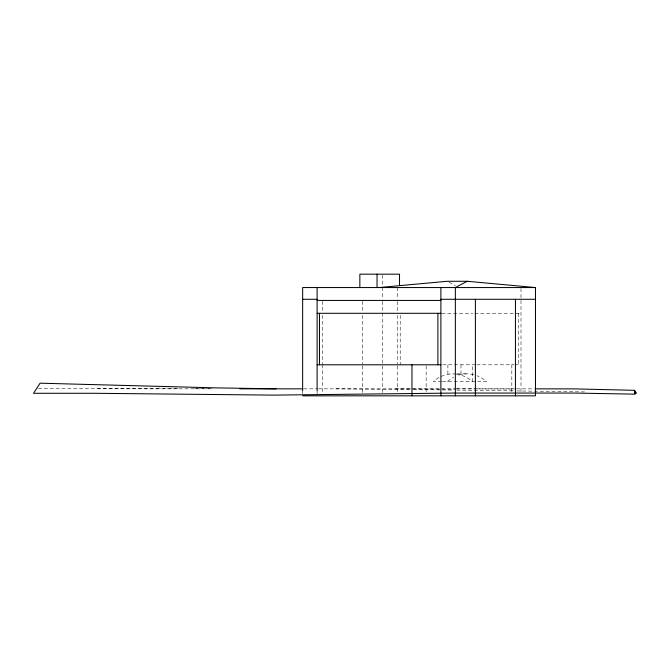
<?xml version="1.0" encoding="UTF-8"?>
<svg xmlns="http://www.w3.org/2000/svg" width="670" height="670" viewBox="0 0 670 670"><rect width="100%" height="100%" fill="white"/><g stroke="black" fill="none" stroke-linecap="round" stroke-linejoin="round"><path stroke-width="0.5" stroke-dasharray="3.35 2.51" d="M441.831 313.3L472.693 313.3M474.787 313.3L520.992 313.3M442.719 364.798L475.759 364.798M476.772 364.798L513.89 364.798M514.92 364.798L520.992 364.798M455.868 373.86L449.453 374.078L442.778 375.778A60.836 40.434 -90 0 0 440.341 376.841M456.881 373.86L466.973 373.86M441.555 381.397L433.348 381.397A60.836 40.434 -90 0 1 439.537 377.252M442.426 381.397L486.462 381.397A60.836 40.434 -90 0 0 477.032 375.778M516.486 388.843L534.275 388.851M211.645 388.843L38.014 388.742M303.719 388.843L317.689 388.843M318.367 388.843L454.98 388.843M456.848 388.843L475.683 388.843M476.722 388.843L514.393 388.843M456.01 388.843L514.669 389.019M395.342 388.843L455.265 389.17M97.535 388.458L157.241 388.843M335.93 388.843L412.343 389.53M156.989 388.173L178.974 388.416M194.535 388.592L212.256 388.793M413.382 389.546L441.237 389.915M442.267 389.932L453.615 390.082M456.714 390.124L514.652 390.895M516.721 390.92L586.309 391.958M456.228 374.078L462.903 375.778A60.836 40.434 -90 0 1 472.342 381.397L472.342 364.798M449.051 282.246L455.449 285.621M520.992 288.536L520.992 298.301M520.992 300.428L520.992 391.69M518.655 313.3L518.655 364.798M511.821 364.798L511.821 391.69M460.985 364.798L460.985 375.158M449.88 373.6L449.88 374.053M447.895 364.798L447.895 374.371M426.145 365.828L426.145 391.69M400.208 315.285L400.208 364.798M397.235 287.556L397.235 299.281M397.235 301.475L397.235 313.3M397.235 315.361L397.235 363.768M397.235 365.828L397.235 391.69M382.754 287.556L382.754 299.281M382.754 301.358L382.754 392.712M382.335 275.203L382.335 285.495M362.73 301.282L362.73 312.304M362.73 315.361L362.73 363.81M362.73 365.786L362.73 394.823M322.672 301.282L322.672 312.304M322.672 315.361L322.672 363.81M322.672 364.798L322.672 392.804M317.119 390.66L317.119 393.759M302.647 390.635L302.647 393.751M473.715 374.714A60.836 40.434 -90 0 0 463.581 374.078L460.223 374.714A60.836 40.434 -90 0 0 456.906 375.778M447.476 381.397A60.836 40.434 -90 0 1 453.657 377.252"/><path stroke-width="1" d="M302.647 395.828L535.472 395.828L535.472 287.556L467.258 281.283L455.357 287.556L455.357 395.828M379.002 287.556L447.217 281.283L467.258 281.283M535.472 287.556L302.647 287.556L302.647 390.635M302.647 299.281L317.119 299.281M440.885 299.281L535.472 299.281M317.119 300.428L440.885 300.428M317.119 313.3L440.885 313.3M317.119 364.798L440.885 364.798M535.322 388.851L574.039 388.876L634.406 390.317L636.5 393.164L634.406 393.114M239.894 388.843L302.673 388.843M276.065 388.843L216.393 387.888L40.1 383.19L33.5 393.29L93.582 393.282L273.636 395.116L454.017 393.064L574.131 393.064L635.177 394.153L634.406 390.317M515.439 299.281L515.439 395.828M475.39 299.281L475.39 395.828M440.885 287.556L440.885 395.828M437.904 313.3L437.904 364.798M411.966 364.798L411.966 395.828M399.521 285.495L399.521 274.172L359.849 274.172L359.849 287.556M377.043 274.172L377.043 287.556M319.464 313.3L319.464 364.798M317.119 287.556L317.119 390.66"/></g></svg>
